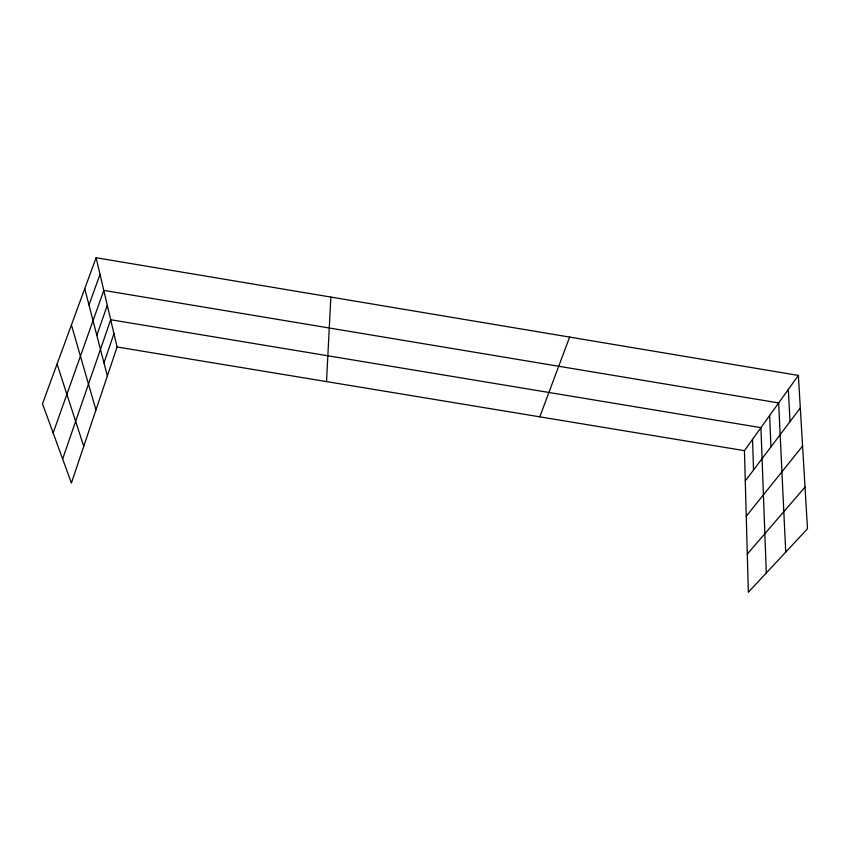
<?xml version="1.0" encoding="UTF-8"?>
<svg xmlns="http://www.w3.org/2000/svg" width="850" height="850" viewBox="0 0 850 850"><rect width="100%" height="100%" fill="white"/><g stroke="black" fill="none" stroke-linecap="round" stroke-linejoin="round"><path stroke-width="1.27" d="M326.517 381.597L330.852 297.064M96.103 257.731L117.098 346.991L71.411 483.044L42.5 403.75L96.103 257.731L798.373 375.424L807.5 528.732L748.34 592.269L744.451 450.659L798.373 375.424M103.966 362.961L113.953 333.614M62.645 459L110.691 319.738L760.931 427.656L766.307 572.974M96.815 335.314L107.302 305.352M53.146 432.958L103.785 290.402L778.653 402.932L785.74 552.096M88.974 305.001L100.024 274.401M539.803 416.84L569.606 337.078M745.28 480.919L800.307 407.936M746.247 516.237L802.581 446.059M747.288 554.072L805.024 487.092M117.098 346.991L744.451 450.659M57.078 364.044L83.746 446.314M71.421 324.955L95.954 409.955M84.745 288.66L107.355 376.029M788.311 389.449L790.032 421.558M769.633 415.522L770.95 446.866M752.537 439.365L753.525 469.976"/></g></svg>
